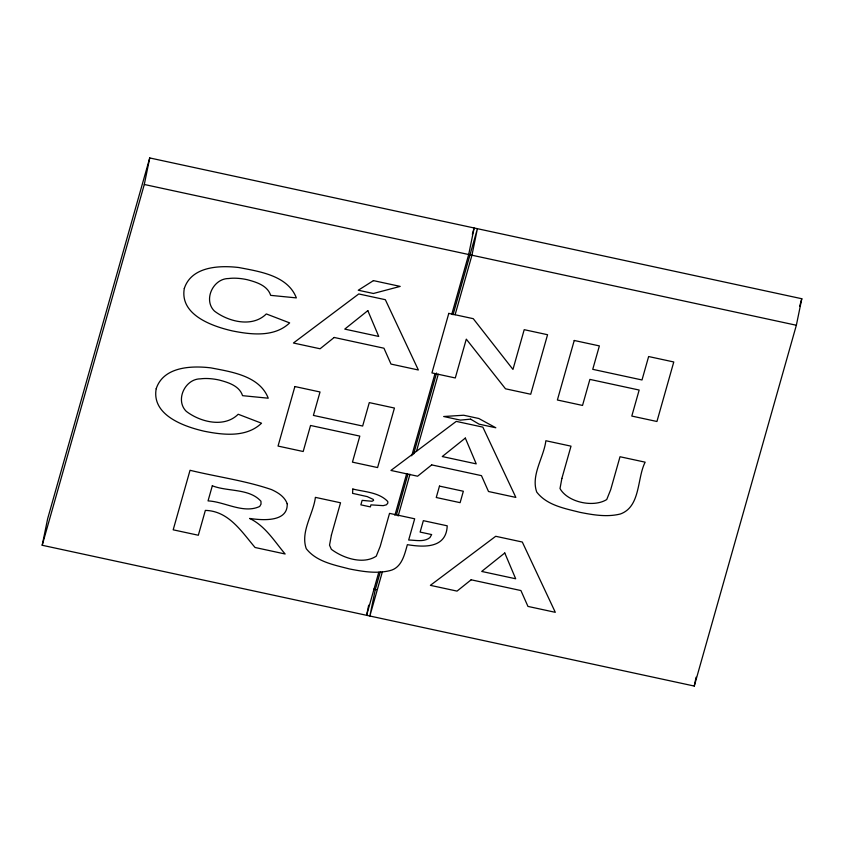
<?xml version="1.0" encoding="UTF-8"?>
<svg xmlns="http://www.w3.org/2000/svg" width="844" height="844" viewBox="0 0 844 844"><rect width="100%" height="100%" fill="white"/><g stroke="black" fill="none" stroke-linecap="round" stroke-linejoin="round"><path stroke-width="1.27" d="M42.2 545.266L47.644 518.743L149.736 157.944L801.8 298.734L796.356 325.257L694.264 686.056L42.2 545.266L144.292 184.477L149.736 157.944M368.67 605.201L366.602 615.308L378.777 572.264M694.264 686.056L696.078 677.215M472.345 234.315L474.138 227.985L468.694 254.508L451.856 314.01M394.897 515.304L406.724 473.526M411.735 455.802L435.019 373.512M380.317 571.768L375.306 589.492L369.862 616.014L382.395 571.704M396.437 514.798L407.905 474.286M413.634 454.03L436.559 373.006M453.038 314.78L477.398 228.692L471.954 255.215L455.116 314.717M398.157 516L409.984 474.222M416.43 451.434L438.279 374.219M799.648 306.319L801.8 298.734M144.292 184.477L796.356 325.257M373.67 589.133L376.255 589.692M287.203 503.689C288.099 522.52 262.104 520.305 249.592 518.438C265.227 525.865 274.374 541.226 285.135 553.991L255.067 547.492C241.521 531.572 228.692 510.958 205.356 510.398L198.329 535.244L173.189 529.821L190.037 470.287C217.13 476.892 245.045 480.542 271.494 489.583C278.014 492.537 284.618 496.652 287.203 503.689M352.813 489.024L352.57 493.36L367.224 496.599L373.259 499.416L373.565 500.397L372.056 501.273L362.129 500.376L360.863 504.849L370.379 506.896L370.949 504.87L383.208 505.651L386.489 504.775L387.86 503.045L387.744 501.494C379.009 492.231 364.524 491.915 352.813 489.024M156.193 388.746C151.424 415.132 184.003 426.631 204.375 431.252C223.206 435.008 246.385 437.73 261.534 423.213L238.198 414.246C224.325 428.119 200.302 422.116 186.292 411.355C174.961 400.256 184.952 378.766 200.555 378.84A25.341 9.474 11.6 0 1 219.134 380.022C228.154 382.406 239.411 385.761 242.555 395.667L268.244 398.199C259.593 375.78 231.393 371.845 210.726 367.847C191.377 365.547 163.441 366.634 156.193 388.746M184.308 288.437C179.529 314.823 212.118 326.322 232.49 330.932C251.322 334.699 274.5 337.421 289.65 322.893L266.314 313.936C252.44 327.81 228.418 321.807 214.408 311.046C203.077 299.947 213.068 278.457 228.671 278.531A25.341 9.474 11.6 0 1 247.25 279.702C256.27 282.096 267.527 285.451 270.671 295.358L296.36 297.89C287.709 275.471 259.509 271.536 238.841 267.527C219.493 265.227 191.556 266.324 184.308 288.437M331.418 535.022L329.529 545.182L331.354 549.317C343.128 558.169 363.036 564.858 376.255 556.175L380.222 546.3L389.538 513.363L414.678 518.796L408.675 540.033C415.638 540.097 423.899 542.375 429.902 537.628L431.664 534.568L420.122 532.079L423.35 520.664L447.214 525.812C446.37 548.473 423.994 547.408 407.367 544.665C404.508 554.751 401.755 567.79 389.928 570.628C376.551 573.92 362.667 571.525 349.395 568.94C334.203 564.931 316.489 561.798 306.256 548.684C300.242 531.678 313.356 514.091 315.392 497.359L340.533 502.781L331.418 535.022M561.882 478.4L560.005 488.549C567.696 502.359 593.564 507.824 606.731 499.542L610.697 489.678L620.013 456.741L645.154 462.174C636.914 478.189 640.807 506.674 620.351 513.996C606.994 517.33 593.121 514.935 579.86 512.319C564.647 508.436 546.87 505.313 536.721 492.063C530.728 475.056 543.821 457.469 545.868 440.737L571.008 446.159L561.882 478.4M212.319 485.785L208.046 500.893C224.747 501.695 243.483 514.101 259.688 506.463L261.028 504.142L260.954 501.252C249.244 488.159 227.68 491.862 212.319 485.785M294.883 386.541L278.045 446.075L303.186 451.508L310.55 425.471L359.808 436.105L352.444 462.143L377.584 467.565L394.433 408.042L369.292 402.609L362.656 426.041L313.398 415.406L320.024 391.975L294.883 386.541M448.786 313.388L431.938 372.921L455.296 377.964L466.289 339.14L505.493 388.799L530.718 394.243L547.566 334.72L524.208 329.677L512.962 369.429L473.252 318.673L448.786 313.388M439.481 486.102L436.253 497.506L460.117 502.665L463.345 491.25L439.481 486.102M574.236 340.48L557.388 400.003L582.529 405.436L589.893 379.399L639.161 390.044L631.797 416.071L656.938 421.494L673.776 361.971L648.635 356.537L642.01 379.969L592.741 369.334L599.377 345.903L574.236 340.48M334.192 337.463L320.087 348.772L293.417 343.012L358.763 293.955L385.339 299.694L418.35 369.988L391.004 364.081L383.957 348.213L334.192 337.463M367.826 310.645L344.753 329.107L378.734 336.439L367.826 310.645M431.695 464.896L417.59 476.206L390.92 470.446L456.256 421.388L482.842 427.127L515.853 497.422L488.507 491.514L481.46 475.647L431.695 464.896M465.329 438.078L442.256 456.541L476.227 463.873L465.329 438.078M471.142 579.796L457.037 591.106L430.366 585.346L495.713 536.288L522.299 542.027L555.31 612.322L527.954 606.414L520.917 590.547L471.142 579.796M504.775 552.978L481.702 571.441L515.684 578.773L504.775 552.978M373.438 280.619L358.278 290.231L373.396 293.49L400.193 286.401L373.438 280.619M470.593 419.141L460.402 420.122L443.67 416.514L463.683 415.237L478.801 418.497L495.818 427.771L479.086 424.163L470.593 419.141"/></g></svg>
